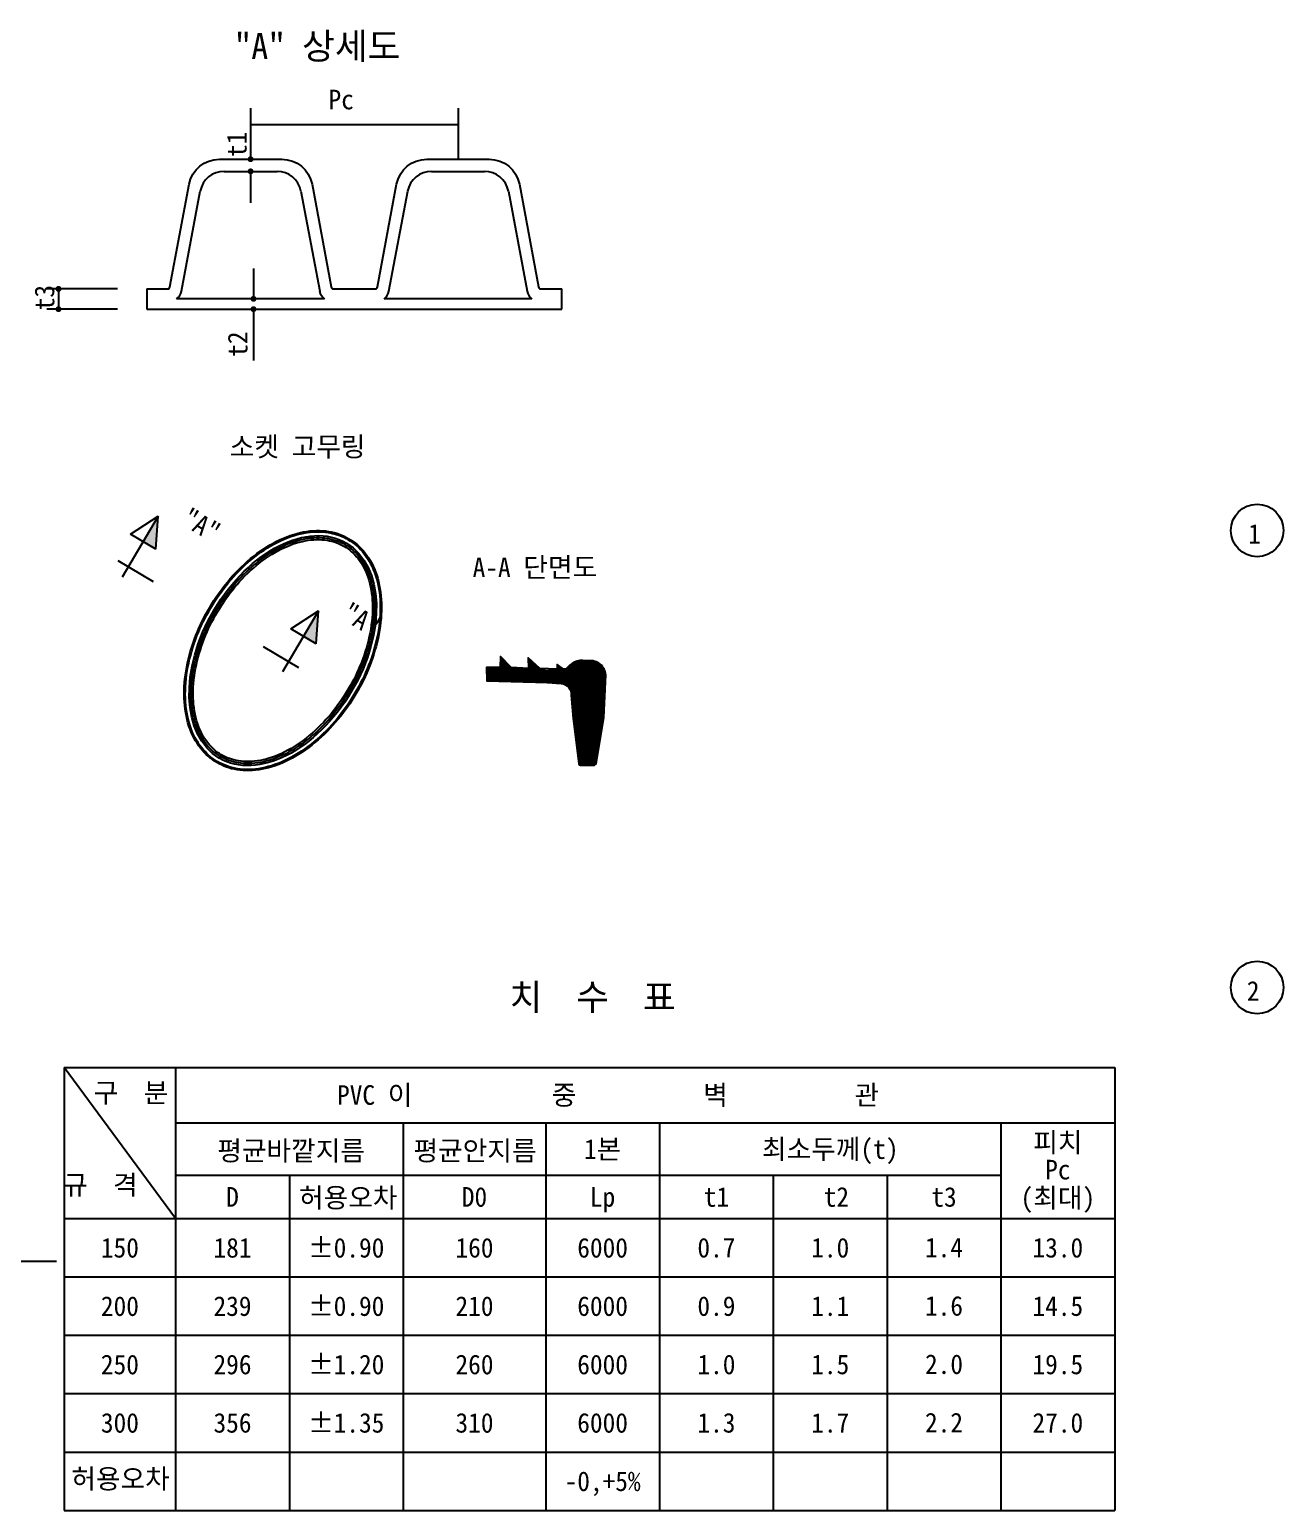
# Model space of a CAD drawing. Header units: inches. Extents: x 14 to 835, y 6 to 110.
# Drawn here: x 563.76 to 602.12, y 59.86 to 105.13 of the extents above; entities that cross this region are included whole.
import ezdxf
from ezdxf.enums import TextEntityAlignment as Align

# ---------------------------------------------------------------- set-up
doc = ezdxf.new("R2010")
doc.units = ezdxf.units.IN
doc.header["$MEASUREMENT"] = 0
doc.linetypes.add('CENTER', pattern=[50.8, 31.75, -6.35, 6.35, -6.35])
for name, color, linetype in [('ARHT', 8, 'Continuous'), ('COCN', 1, 'Continuous'), ('CODN', 1, 'Continuous'), ('COMM', 7, 'Continuous'), ('FORM', 7, 'Continuous'), ('TEXT', 3, 'Continuous')]:
    doc.layers.add(name, color=color, linetype=linetype)
doc.styles.add('돋움', font='DotumChe.TTF')

# ---------------------------------------------------------------- blocks, each defined once
blk = doc.blocks.new('*X15')
at = {"color": 0, "linetype": 'Continuous'}
for p, q in [((1026.96, 524.4), (1027.82, 524.4)), ((1026.98, 524.8), (1027.42, 524.8)), ((1026.99, 525.2), (1027.03, 525.2)), ((1033.37, 524.8), (1033.56, 524.8)), ((1033.39, 524.4), (1034, 524.4)), ((1023.74, 522.4), (1037.36, 522.4)), ((1023.75, 522), (1051.14, 522)), ((1023.76, 521.6), (1051.27, 521.6)), ((1023.77, 521.2), (1051.35, 521.2)), ((1023.78, 520.8), (1051.37, 520.8)), ((1026.91, 522.8), (1029.4, 522.8)), ((1026.92, 523.2), (1029, 523.2)), ((1026.94, 523.6), (1028.61, 523.6)), ((1026.95, 524), (1028.21, 524)), ((1033.4, 524), (1034.44, 524)), ((1033.42, 523.6), (1034.88, 523.6)), ((1033.43, 523.2), (1035.31, 523.2)), ((1033.45, 522.8), (1035.75, 522.8)), ((1040.12, 522.4), (1041.44, 522.4)), ((1040.13, 522.8), (1040.92, 522.8)), ((1040.15, 523.2), (1040.39, 523.2)), ((1042.23, 522.4), (1050.95, 522.4)), ((1042.55, 522.8), (1050.69, 522.8)), ((1042.95, 523.2), (1050.36, 523.2)), ((1043.49, 523.6), (1049.89, 523.6)), ((1044.26, 524), (1049.18, 524)), ((1023.79, 520.4), (1051.35, 520.4)), ((1023.8, 520), (1051.33, 520)), ((1024.33, 519.6), (1051.31, 519.6)), ((1037.77, 519.2), (1051.29, 519.2)), ((1041.89, 518.8), (1051.28, 518.8)), ((1042.52, 518.4), (1051.26, 518.4)), ((1042.89, 518), (1051.24, 518)), ((1043.13, 517.6), (1051.22, 517.6)), ((1043.29, 517.2), (1051.2, 517.2)), ((1043.37, 516.8), (1051.18, 516.8)), ((1043.39, 516.4), (1051.16, 516.4)), ((1043.41, 516), (1051.15, 516)), ((1043.44, 515.6), (1051.13, 515.6)), ((1043.48, 515.2), (1051.11, 515.2)), ((1043.51, 514.8), (1051.09, 514.8)), ((1043.54, 514.4), (1051.07, 514.4)), ((1043.58, 514), (1051.05, 514)), ((1043.61, 513.6), (1051.03, 513.6)), ((1043.65, 513.2), (1051.02, 513.2)), ((1043.68, 512.8), (1051, 512.8)), ((1043.71, 512.4), (1050.98, 512.4)), ((1043.75, 512), (1050.96, 512)), ((1043.78, 511.6), (1050.94, 511.6)), ((1043.82, 511.2), (1050.92, 511.2)), ((1043.85, 510.8), (1050.86, 510.8)), ((1043.9, 510.4), (1050.8, 510.4)), ((1043.95, 510), (1050.73, 510)), ((1044, 509.6), (1050.67, 509.6)), ((1044.05, 509.2), (1050.6, 509.2)), ((1044.1, 508.8), (1050.54, 508.8)), ((1044.15, 508.4), (1050.47, 508.4)), ((1044.2, 508), (1050.4, 508)), ((1044.25, 507.6), (1050.34, 507.6)), ((1044.3, 507.2), (1050.27, 507.2)), ((1044.35, 506.8), (1050.21, 506.8)), ((1044.4, 506.4), (1050.14, 506.4)), ((1044.45, 506), (1050.08, 506)), ((1044.5, 505.6), (1050.01, 505.6)), ((1044.55, 505.2), (1049.95, 505.2)), ((1044.6, 504.8), (1049.88, 504.8)), ((1044.65, 504.4), (1049.82, 504.4)), ((1044.7, 504), (1049.75, 504)), ((1044.75, 503.6), (1049.68, 503.6)), ((1044.8, 503.2), (1049.62, 503.2)), ((1044.85, 502.8), (1049.55, 502.8)), ((1044.9, 502.4), (1049.49, 502.4)), ((1044.95, 502), (1049.42, 502)), ((1045, 501.6), (1049.36, 501.6)), ((1045.05, 501.2), (1049.29, 501.2)), ((1045.1, 500.8), (1049.23, 500.8)), ((1045.15, 500.4), (1049.15, 500.4))]:
    blk.add_line(p, q, dxfattribs=at)

msp = doc.modelspace()

# ---------------------------------------------------------------- linework, layer by layer
at = {"layer": 'ARHT', "linetype": 'Continuous'}
msp.add_ellipse((571.509, 86.144), major_axis=(1.943, 3.288), ratio=0.639909, dxfattribs=at)
for points in [[(573.512, 89.535), (573.334, 89.64), (573.128, 89.717), (572.668, 89.791), (572.415, 89.787), (571.889, 89.688), (571.613, 89.592), (571.068, 89.317), (570.8, 89.138), (570.295, 88.719), (570.057, 88.477), (569.644, 87.98), (569.466, 87.726), (569.138, 87.17), (569.001, 86.892), (568.765, 86.29), (568.668, 85.965), (568.544, 85.321), (568.517, 84.999), (568.539, 84.389), (568.588, 84.101), (568.755, 83.592), (568.874, 83.369), (569.16, 83.002), (569.327, 82.858), (569.683, 82.648), (569.89, 82.571), (570.349, 82.497), (570.602, 82.501), (571.128, 82.6), (571.404, 82.696), (571.949, 82.971), (572.218, 83.151), (572.722, 83.569), (572.96, 83.811), (573.374, 84.309), (573.551, 84.562), (573.88, 85.118), (574.016, 85.396), (574.253, 85.999), (574.35, 86.324), (574.473, 86.967), (574.5, 87.289), (574.479, 87.899), (574.429, 88.187), (574.262, 88.696), (574.143, 88.919), (573.857, 89.286), (573.69, 89.43), (573.512, 89.535)], [(573.421, 89.381), (573.262, 89.475), (573.078, 89.544), (572.662, 89.611), (572.43, 89.608), (571.941, 89.516), (571.681, 89.426), (571.163, 89.164), (570.905, 88.992), (570.419, 88.589), (570.189, 88.355), (569.788, 87.873), (569.615, 87.627), (569.297, 87.087), (569.164, 86.817), (568.935, 86.234), (568.841, 85.919), (568.722, 85.299), (568.696, 84.99), (568.717, 84.41), (568.764, 84.139), (568.919, 83.666), (569.029, 83.462), (569.288, 83.129), (569.437, 83.001), (569.755, 82.813), (569.94, 82.744), (570.356, 82.678), (570.587, 82.681), (571.077, 82.773), (571.337, 82.862), (571.855, 83.124), (572.113, 83.296), (572.599, 83.699), (572.829, 83.933), (573.23, 84.415), (573.402, 84.662), (573.721, 85.201), (573.853, 85.471), (574.082, 86.055), (574.176, 86.369), (574.295, 86.989), (574.321, 87.298), (574.3, 87.878), (574.253, 88.149), (574.098, 88.622), (573.989, 88.827), (573.73, 89.159), (573.58, 89.287), (573.421, 89.381)]]:
    msp.add_open_spline(points, degree=3, knots=[0, 0, 0, 0, 0.261799, 0.261799, 0.523599, 0.523599, 0.785398, 0.785398, 1.047198, 1.047198, 1.308997, 1.308997, 1.570796, 1.570796, 1.832596, 1.832596, 2.094395, 2.094395, 2.356194, 2.356194, 2.617994, 2.617994, 2.879793, 2.879793, 3.141593, 3.141593, 3.403392, 3.403392, 3.665191, 3.665191, 3.926991, 3.926991, 4.18879, 4.18879, 4.45059, 4.45059, 4.712389, 4.712389, 4.974188, 4.974188, 5.235988, 5.235988, 5.497787, 5.497787, 5.759587, 5.759587, 6.021386, 6.021386, 6.283185, 6.283185, 6.283185, 6.283185], dxfattribs=at)
at = {"layer": 'COCN', "linetype": 'CENTER', "ltscale": 10}
msp.add_line((564.583, 67.469), (543.959, 67.469), dxfattribs=at)
at = {"layer": 'CODN', "linetype": 'Continuous'}
for p, q in [((570.523, 102.726), (570.523, 101.169)), ((576.868, 102.726), (576.868, 101.169)), ((570.523, 102.226), (576.868, 102.226)), ((570.523, 100.797), (570.523, 99.831)), ((570.611, 97.823), (570.611, 96.9)), ((566.449, 97.203), (564.287, 97.203)), ((564.647, 97.203), (564.647, 96.584)), ((566.449, 96.584), (564.287, 96.584)), ((570.611, 96.584), (570.611, 95.01))]:
    msp.add_line(p, q, dxfattribs=at)
at = {"layer": 'CODN', "linetype": 'Continuous', "const_width": 0.0901}
for points in [[(570.478, 101.169, 1), (570.568, 101.169, 1)], [(570.478, 100.797, 1), (570.568, 100.797, 1)], [(564.602, 97.203, 1), (564.692, 97.203, 1)], [(570.566, 96.9, 1), (570.656, 96.9, 1)], [(564.602, 96.584, 1), (564.692, 96.584, 1)], [(570.566, 96.584, 1), (570.656, 96.584, 1)]]:
    msp.add_lwpolyline(points, format="xyb", close=True, dxfattribs=at)
at = {"layer": 'CODN'}
for centre in [(601.314, 89.819), (601.314, 75.843)]:
    msp.add_circle(centre, 0.803, dxfattribs=at)
at = {"layer": 'COMM', "linetype": 'Continuous'}
for p, q in [((569.713, 100.797), (571.332, 100.797)), ((576.058, 100.797), (577.677, 100.797)), ((568.409, 97.135), (568.982, 100.191)), ((572.063, 100.191), (572.636, 97.135)), ((574.755, 97.135), (575.328, 100.191)), ((578.408, 100.191), (578.981, 97.135)), ((567.35, 97.203), (567.35, 96.584)), ((572.786, 96.9), (568.26, 96.9)), ((579.131, 96.9), (574.605, 96.9)), ((580.04, 96.584), (580.04, 97.203)), ((567.35, 96.584), (573.695, 96.584)), ((573.695, 96.584), (580.04, 96.584))]:
    msp.add_line(p, q, dxfattribs=at)
at = {"layer": 'COMM'}
for p, q in [((567.697, 90.253), (566.597, 88.392)), ((566.85, 89.707), (567.697, 90.253)), ((567.626, 89.249), (567.697, 90.253)), ((567.626, 89.249), (566.85, 89.707)), ((567.556, 88.244), (566.47, 88.885)), ((572.597, 87.358), (571.497, 85.496)), ((571.751, 86.811), (572.597, 87.358)), ((572.527, 86.353), (572.597, 87.358)), ((572.527, 86.353), (571.751, 86.811)), ((570.905, 86.265), (571.991, 85.623))]:
    msp.add_line(p, q, dxfattribs=at)
at = {"layer": 'COMM', "linetype": 'Continuous'}
for points in [[(567.35, 97.203), (567.982, 97.203, 0.360911), (568.055, 97.264), (568.644, 100.401, -0.360911), (569.569, 101.169), (571.476, 101.169, -0.360911), (572.402, 100.401), (572.99, 97.264, 0.360911), (573.063, 97.203), (573.695, 97.203)], [(573.695, 97.203), (574.327, 97.203, 0.360911), (574.401, 97.264), (574.989, 100.401, -0.360911), (575.914, 101.169), (577.821, 101.169, -0.360911), (578.747, 100.401), (579.335, 97.264, 0.360911), (579.408, 97.203), (580.04, 97.203)]]:
    msp.add_lwpolyline(points, format="xyb", dxfattribs=at)
at = {"layer": 'COMM'}
msp.add_lwpolyline([(579.607, 85.164), (580.028, 85.139, -0.413298), (580.333, 84.777), (580.393, 84.068), (580.565, 82.681, 0.360911), (580.615, 82.64), (581.048, 82.64), (581.097, 82.681), (581.329, 84.1), (581.389, 85.4, 0.418158), (580.864, 85.834), (580.769, 85.834, 0.294669), (580.17, 85.572), (580.097, 85.572), (579.905, 85.717), (579.902, 85.572), (579.375, 85.594), (579.009, 85.927), (579.021, 85.594), (578.496, 85.628), (578.166, 85.962), (578.154, 85.628), (577.735, 85.628), (577.745, 85.219), (579.607, 85.164), (579.607, 85.164)], format="xyb", dxfattribs=at)
at = {"layer": 'COMM', "linetype": 'Continuous'}
for centre, radius, start, end in [((569.713, 100.054), 0.744, 90, 169.3803), ((571.332, 100.054), 0.744, 10.6197, 90), ((576.058, 100.054), 0.744, 90, 169.3803), ((577.677, 100.054), 0.744, 10.6197, 90), ((568.044, 97.203), 0.372, 305.4309, 349.3803), ((573.001, 97.203), 0.372, 190.6197, 234.5691), ((574.389, 97.203), 0.372, 305.4309, 349.3803), ((579.346, 97.203), 0.372, 190.6197, 234.5691)]:
    msp.add_arc(centre, radius, start, end, dxfattribs=at)
at = {"layer": 'COMM'}
for points in [[(573.53, 89.566), (573.349, 89.673), (573.138, 89.752), (572.67, 89.827), (572.413, 89.823), (571.879, 89.723), (571.6, 89.626), (571.05, 89.348), (570.779, 89.167), (570.27, 88.745), (570.031, 88.502), (569.615, 88.001), (569.436, 87.746), (569.106, 87.187), (568.969, 86.907), (568.731, 86.301), (568.633, 85.974), (568.509, 85.325), (568.481, 85.001), (568.503, 84.385), (568.553, 84.093), (568.723, 83.578), (568.843, 83.35), (569.135, 82.977), (569.305, 82.83), (569.669, 82.615), (569.88, 82.536), (570.348, 82.461), (570.605, 82.465), (571.139, 82.566), (571.418, 82.663), (571.968, 82.941), (572.239, 83.121), (572.747, 83.543), (572.986, 83.787), (573.402, 84.287), (573.581, 84.543), (573.912, 85.102), (574.049, 85.381), (574.287, 85.987), (574.384, 86.314), (574.509, 86.963), (574.536, 87.288), (574.514, 87.904), (574.465, 88.195), (574.295, 88.711), (574.174, 88.938), (573.883, 89.312), (573.712, 89.458), (573.53, 89.566)], [(573.391, 89.33), (573.238, 89.42), (573.061, 89.486), (572.66, 89.551), (572.435, 89.548), (571.958, 89.458), (571.703, 89.371), (571.194, 89.113), (570.939, 88.944), (570.46, 88.546), (570.232, 88.315), (569.836, 87.838), (569.665, 87.594), (569.349, 87.06), (569.218, 86.792), (568.992, 86.215), (568.899, 85.904), (568.782, 85.292), (568.756, 84.987), (568.776, 84.417), (568.823, 84.152), (568.974, 83.691), (569.08, 83.493), (569.33, 83.172), (569.474, 83.049), (569.779, 82.869), (569.956, 82.802), (570.358, 82.738), (570.583, 82.74), (571.06, 82.83), (571.314, 82.918), (571.824, 83.175), (572.078, 83.345), (572.558, 83.742), (572.785, 83.974), (573.182, 84.451), (573.352, 84.695), (573.668, 85.229), (573.799, 85.496), (574.026, 86.073), (574.118, 86.384), (574.236, 86.996), (574.261, 87.301), (574.241, 87.871), (574.195, 88.137), (574.043, 88.598), (573.937, 88.796), (573.687, 89.116), (573.544, 89.239), (573.391, 89.33)]]:
    msp.add_open_spline(points, degree=3, knots=[0, 0, 0, 0, 0.261799, 0.261799, 0.523599, 0.523599, 0.785398, 0.785398, 1.047198, 1.047198, 1.308997, 1.308997, 1.570796, 1.570796, 1.832596, 1.832596, 2.094395, 2.094395, 2.356194, 2.356194, 2.617994, 2.617994, 2.879793, 2.879793, 3.141593, 3.141593, 3.403392, 3.403392, 3.665191, 3.665191, 3.926991, 3.926991, 4.18879, 4.18879, 4.45059, 4.45059, 4.712389, 4.712389, 4.974188, 4.974188, 5.235988, 5.235988, 5.497787, 5.497787, 5.759587, 5.759587, 6.021386, 6.021386, 6.283185, 6.283185, 6.283185, 6.283185], dxfattribs=at)
for points in [[(567.238, 89.478), (567.697, 90.253), (567.626, 89.249)], [(572.139, 86.582), (572.597, 87.358), (572.527, 86.353)]]:
    msp.add_solid(points, dxfattribs=at)
at = {"layer": 'FORM'}
for p, q in [((568.23, 68.779), (564.82, 73.4)), ((564.82, 73.4), (564.82, 59.856)), ((564.82, 73.4), (568.23, 73.4)), ((568.23, 73.4), (568.23, 68.779)), ((568.23, 73.4), (596.958, 73.4)), ((596.958, 73.4), (596.958, 59.856)), ((568.23, 71.703), (596.958, 71.703)), ((575.192, 71.703), (575.192, 59.856)), ((579.551, 71.703), (579.551, 59.856)), ((583.032, 71.703), (583.032, 59.856)), ((593.476, 71.703), (593.476, 59.856)), ((568.23, 70.103), (593.476, 70.103)), ((571.711, 70.103), (571.711, 59.856)), ((586.513, 70.103), (586.513, 59.856)), ((589.995, 70.103), (589.995, 59.856)), ((564.82, 68.779), (568.23, 68.779)), ((568.23, 68.779), (568.23, 66.994)), ((568.23, 68.779), (596.958, 68.779)), ((564.82, 66.994), (568.23, 66.994)), ((568.23, 66.994), (568.23, 65.209)), ((568.23, 66.994), (596.958, 66.994)), ((564.82, 65.209), (568.23, 65.209)), ((568.23, 65.209), (568.23, 63.425)), ((568.23, 65.209), (596.958, 65.209)), ((564.82, 63.425), (568.23, 63.425)), ((568.23, 63.425), (568.23, 61.64)), ((568.23, 63.425), (596.958, 63.425)), ((564.82, 61.64), (568.23, 61.64)), ((568.23, 61.64), (568.23, 59.856)), ((568.23, 61.64), (596.958, 61.64)), ((564.82, 59.856), (568.23, 59.856)), ((568.23, 59.856), (596.958, 59.856))]:
    msp.add_line(p, q, dxfattribs=at)

# ---------------------------------------------------------------- block references
at = {"layer": 'ARHT', "linetype": 'Continuous', "xscale": 0.1321904557944447, "yscale": 0.1321904557944447, "zscale": 0.1321904557944447}
msp.add_blockref('*X15', (442.407, 16.531), dxfattribs=at)

# ---------------------------------------------------------------- texts
at = {"layer": 'TEXT', "style": '돋움'}
for s, height, p in [('"A" 상세도', 0.8, (570.028, 104.229)), ('Pc', 0.6, (572.907, 102.695)), ('소켓 고무링', 0.6, (569.885, 92.081)), ('1', 0.6, (601.041, 89.415)), ('A-A 단면도', 0.6, (577.316, 88.391)), ('치  수  표', 0.8, (578.445, 75.153)), ('2', 0.6, (600.998, 75.438))]:
    msp.add_text(s, height=height, dxfattribs=at).set_placement(p)
for s, p in [('t1', (570.399, 101.623)), ('t3', (564.516, 96.937)), ('t2', (570.426, 95.514))]:
    msp.add_text(s, height=0.6, rotation=90, dxfattribs=at).set_placement(p, align=Align.CENTER)
for p in [(568.362, 90.026), (573.263, 87.131)]:
    msp.add_text('"A"', height=0.6, rotation=329.4234, dxfattribs=at).set_placement(p)
for s, p in [('구  분', (566.863, 72.326)), ('PVC 이           중          벽          관', (581.459, 72.256)), ('평균바깥지름', (571.763, 70.554)), ('평균안지름', (577.388, 70.554)), ('규  격', (565.927, 69.507)), ('허용오차', (573.51, 69.117)), ('허용오차', (566.544, 60.521))]:
    msp.add_text(s, height=0.6, dxfattribs=at).set_placement(p, align=Align.CENTER)
for s, p in [('1본', (581.291, 70.903)), ('최소두께(t)', (588.254, 70.903)), ('피치', (595.217, 71.107)), ('Pc', (595.217, 70.275)), ('D', (569.97, 69.441)), ('D0', (577.372, 69.441)), ('Lp', (581.291, 69.441)), ('t2', (588.442, 69.441)), ('t3', (591.735, 69.441)), ('(최대)', (595.217, 69.411)), ('t1', (584.773, 69.441)), ('150', (566.525, 67.886)), ('181', (569.97, 67.886)), ('%%p0.90', (573.452, 67.886)), ('160', (577.372, 67.886)), ('6000', (581.291, 67.886)), ('0.7', (584.773, 67.888)), ('1.0', (588.254, 67.888)), ('1.4', (591.735, 67.894)), ('13.0', (595.217, 67.888)), ('200', (566.525, 66.102)), ('239', (569.97, 66.102)), ('%%p0.90', (573.452, 66.102)), ('210', (577.372, 66.102)), ('6000', (581.291, 66.102)), ('0.9', (584.773, 66.103)), ('1.1', (588.254, 66.103)), ('1.6', (591.735, 66.109)), ('14.5', (595.217, 66.103)), ('250', (566.525, 64.317)), ('296', (569.97, 64.317)), ('%%p1.20', (573.452, 64.317)), ('260', (577.372, 64.317)), ('6000', (581.291, 64.317)), ('1.0', (584.773, 64.319)), ('1.5', (588.254, 64.319)), ('2.0', (591.735, 64.325)), ('19.5', (595.217, 64.319)), ('300', (566.525, 62.533)), ('356', (569.97, 62.533)), ('%%p1.35', (573.452, 62.533)), ('310', (577.372, 62.533)), ('6000', (581.291, 62.533)), ('1.3', (584.773, 62.534)), ('1.7', (588.254, 62.534)), ('2.2', (591.735, 62.54)), ('27.0', (595.217, 62.534)), ('-0,+5%%%', (581.291, 60.748))]:
    msp.add_text(s, height=0.6, dxfattribs=at).set_placement(p, align=Align.MIDDLE_CENTER)

doc.saveas('drawing.dxf')
